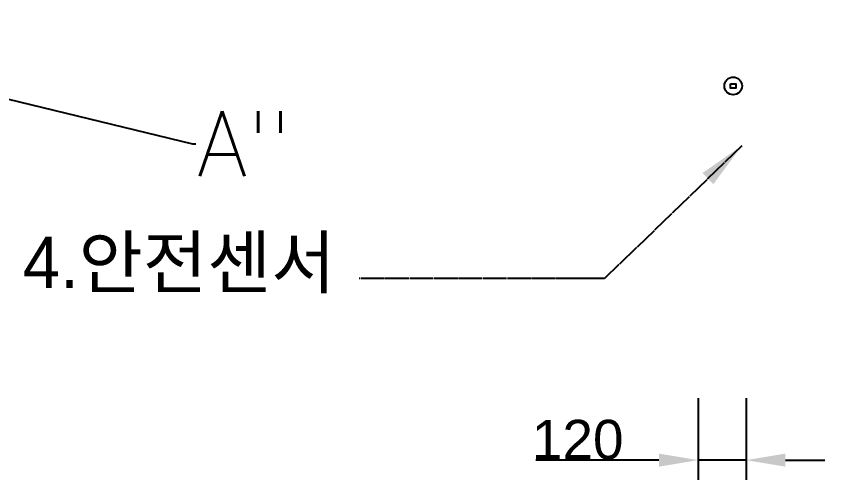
# Model space of a CAD drawing. Header units: millimetres. Extents: x 150937 to 394412, y 327166 to 584759.
# Drawn here: x 187795 to 189850, y 480249 to 481428 of the extents above; entities that cross this region are included whole.
import ezdxf
from ezdxf import colors
from ezdxf.entities.mleader import LeaderData, LeaderLine
from ezdxf.math import Vec2, Vec3

# ---------------------------------------------------------------- set-up
doc = ezdxf.new("R2010")
doc.units = ezdxf.units.MM
doc.linetypes.add('CEN', pattern=[62, 60, -1, 0, -1])
doc.layers.add('지시선', color=1, linetype='CEN', lineweight=20)
doc.layers.add('지시선문자', color=40, linetype='Continuous', lineweight=20)
doc.styles.add('ROMANS', font='romans.shx')
doc.styles.get("Standard").update_dxf_attribs({"font": 'arial.ttf'})
doc.styles.add('돋움', font='')
doc.styles.get('돋움').set_extended_font_data('Dotum')
doc.dimstyles.new('ISO-25', dxfattribs={"dimtxt": 2.5, "dimasz": 2.5, "dimexe": 1.25, "dimexo": 0.625, "dimtad": 1, "dimtxsty": 'Standard', "dimcen": 2.5, "dimadec": 0, "dimazin": 0, "dimtfac": 1, "dimtmove": 0, "dimatfit": 3, "dimfxl": 0, "dimarcsym": 0})
doc.dimstyles.new('양쪽화살표지름', dxfattribs={"dimtxt": 3.5, "dimasz": 3.5, "dimexe": 2, "dimexo": 1.5, "dimgap": 0.8, "dimtad": 1, "dimdsep": 46, "dimtxsty": 'Standard', "dimcen": 0, "dimclrd": 1, "dimclre": 1, "dimclrt": 2, "dimazin": 2, "dimtfac": 1, "dimtmove": 0, "dimatfit": 1, "dimfxl": 0, "dimlwd": 25, "dimlwe": 25, "dimarcsym": 0})

# ---------------------------------------------------------------- blocks, each defined once
blk = doc.blocks.new('photo_sensor')
blk.add_lwpolyline([(-14, 5.2), (0, 5.2), (0, -5.2), (-14, -5.2)], close=True)
at = {"color": 1}
blk.add_circle((-7, 0), 22.4, dxfattribs=at)
blk = doc.blocks.new('*D81')
at = {"color": 161, "lineweight": -2, "transparency": 16777216}
for p, q in [((-121.8, -50), (-121.8, -257.5)), ((0, -50), (0, -257.5)), ((-221.8, -207.5), (-534.2, -207.5)), ((0, -207.5), (-121.8, -207.5)), ((100, -207.5), (200, -207.5))]:
    blk.add_line(p, q, dxfattribs=at)
at = {"color": 161, "transparency": 16777216}
for points in [[(-221.8, -190.9), (-221.8, -224.2), (-121.8, -207.5)], [(100, -190.9), (100, -224.2), (0, -207.5)]]:
    blk.add_solid(points, dxfattribs=at)
at = {"color": 6, "transparency": 16777216, "insert": (-428, -155.8), "char_height": 100, "attachment_point": 5}
blk.add_mtext('120', dxfattribs=at)
blk = doc.blocks.new('arrow_A')
blk.add_circle((0, 0), 394.4)
at = {"layer": '지시선문자'}
ml = blk.add_multileader_mtext('Standard', dxfattribs=at)
ml.set_content('A"', color=256, style='ROMANS')
ml.set_leader_properties(color=1)
ml.build(insert=Vec2(0, 0))
ml.multileader.update_dxf_attribs({"arrow_head_size": 165})
ctx = ml.context
ctx.base_point, ctx.char_height, ctx.arrow_head_size, ctx.landing_gap_size, ctx.plane_origin = Vec3(1158, -278.5), 165, 165, 3.3, Vec3(-813.1, 1867.3)
notes = []
notes.append((ctx, [(1, (1, 1, 0), (1150, -278.5), (1, 0), 8, [(0, [(383.3, -92.8)], 0, [])])]))
ctx.mtext.insert, ctx.mtext.flow_direction = Vec3(1161.3, -196), 5
for ctx, leaders in notes:
    for number, flags, end, landing, length, lines in leaders:
        leader = LeaderData()
        leader.index, (leader.has_last_leader_line, leader.has_dogleg_vector, leader.attachment_direction) = number, flags
        leader.last_leader_point, leader.dogleg_vector, leader.dogleg_length = Vec3(end), Vec3(landing), length
        for number, points, colour, breaks in lines:
            line = LeaderLine()
            line.index, line.vertices, line.color, line.breaks = number, Vec3.list(points), colors.encode_raw_color(colour), breaks
            leader.lines.append(line)
        ctx.leaders.append(leader)
blk = doc.blocks.new('지시선_photosensor')
at = {"layer": '지시선문자', "insert": (-1033.6, -226), "char_height": 130, "attachment_point": 3, "style": '돋움'}
blk.add_mtext('4.안전센서', dxfattribs=at)
at = {"layer": '지시선', "annotation_type": 0, "has_hookline": 1, "hookline_direction": 1, "text_width": 852.7}
blk.add_leader([(-0.9, 5.3), (-350.3, -332.4), (-973.6, -332.4)], dimstyle='양쪽화살표지름', override={"dimasz": 120, "dimgap": 0.8, "dimtad": 0}, dxfattribs=at)
blk = doc.blocks.new('치수선_120_140')
dim = blk.add_linear_dim(base=(0, -207.5), p1=(-121.8, 0), p2=(0, 0), text='120', dimstyle='ISO-25', override={"dimtxt": 100, "dimasz": 100, "dimexe": 50, "dimexo": 50, "dimdec": 0, "dimclrd": 161, "dimclre": 161, "dimclrt": 6})
dim.commit()
dim.dimension.update_dxf_attribs({"geometry": '*D81', "text_midpoint": (-428, -207.5), "dimtype": 128})

msp = doc.modelspace()

# ---------------------------------------------------------------- block references
for name, p in [('arrow_A', (187093.354, 481381.858)), ('photo_sensor', (189624.159, 481250.345)), ('지시선_photosensor', (189640.095, 481093.035)), ('치수선_120_140', (189650.034, 480506.858))]:
    msp.add_blockref(name, p)

doc.saveas('drawing.dxf')
